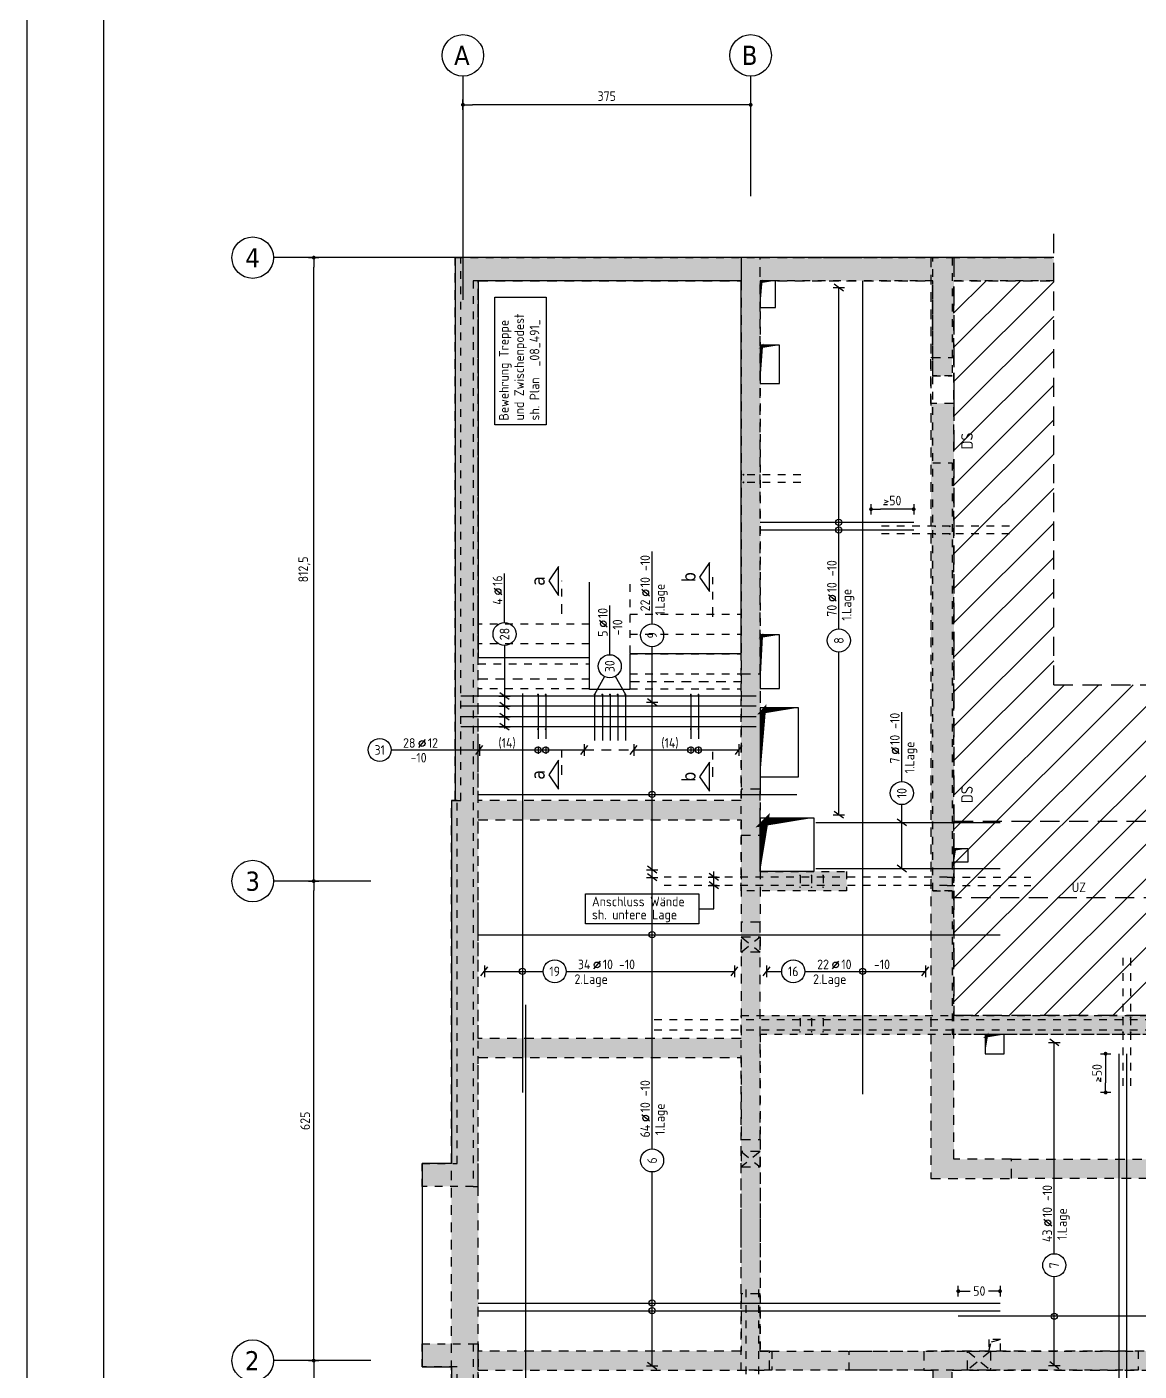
# Model space of a CAD drawing. Extents: x 6 to 95.2, y -7.1 to 49.1.
# Drawn here: x 16.02 to 30.52, y 15.62 to 33.14 of the extents above; entities that cross this region are included whole.
import ezdxf
from ezdxf.enums import TextEntityAlignment as Align

# ---------------------------------------------------------------- set-up
doc = ezdxf.new("R2010")
doc.units = 0
doc.header["$LTSCALE"] = 0.5
for name, pattern in [('AUSGEZOGEN', [1000.01, 1000, 0.01]), ('DASHDOTSMALL', [1.05, 0.5, -0.25, 0.05, -0.25]), ('DASHED', [0.75, 0.5, -0.25]), ('DOT', [0.175, 0.05, -0.125]), ('HIDDEN', [0.375, 0.25, -0.125]), ('HIDDEN2', [0.187, 0.125, -0.062]), ('HIDDEN4', [0.12, 0.02, -0.1]), ('PUNKT', [0.175, 0.05, -0.125]), ('STRICHPUNKT2', [0.55, 0.25, -0.125, 0.05, -0.125]), ('VERDECKT', [0.375, 0.25, -0.125])]:
    doc.linetypes.add(name, pattern=pattern)
for name, color, linetype in [('1.UG', 7, 'Continuous'), ('ACHSEN', 7, 'Continuous'), ('AFU', 7, 'Continuous'), ('BETON', 7, 'Continuous'), ('Brüstung 1.UG', 7, 'Continuous'), ('DD', 7, 'Continuous'), ('DRUEBER', 7, 'Continuous'), ('DS', 7, 'Continuous'), ('grau_dunkel', 7, 'Continuous'), ('grau_hell', 7, 'Continuous'), ('grau_mittel', 7, 'Continuous'), ('HILFE', 7, 'Continuous'), ('MASSE', 7, 'Continuous'), ('OBJEKT', 7, 'Continuous'), ('RAHMEN', 7, 'Continuous'), ('RND', 7, 'Continuous'), ('SCHATTEN', 7, 'Continuous'), ('SCHNITTE', 7, 'Continuous'), ('SFP_Achsen', 7, 'Continuous'), ('TEXT', 7, 'Continuous'), ('VERDECKT', 7, 'Continuous'), ('WD', 7, 'Continuous')]:
    doc.layers.add(name, color=color, linetype=linetype)
doc.layers.add('NOPLOT', color=7, linetype='Continuous', plot=False)
doc.styles.add('helv', font='tahoma.ttf')
doc.styles.add('txt', font='isocp.shx')
doc.linetypes.add('AFU_50K', pattern='A,0.15,["/",Standard,S=0.2,R=0,X=-0.01,Y=-0.1],0.07,["/",Standard,S=0.2,R=0,X=-0.01,Y=-0.1],0.15', length=0.37)
doc.dimstyles.new('DOT_I', dxfattribs={"dimscale": 0.5, "dimtxt": 0.25, "dimasz": 0.25, "dimexe": 0.1, "dimexo": 0.3, "dimgap": 0.1, "dimtad": 1, "dimdec": 3, "dimzin": 3, "dimtxsty": 'txt', "dimblk": 'DOT', "dimblk1": 'DOT', "dimblk2": 'DOT', "dimsah": 1, "dimcen": 0.1, "dimse1": 1, "dimse2": 1, "dimazin": 0, "dimtfac": 1, "dimtdec": 4, "dimtix": 1, "dimtmove": 2, "dimatfit": 3, "dimfxl": 0, "dimtvp": 1, "dimtolj": 1, "dimtzin": 0, "dimarcsym": 0})
pattern_1 = [(0, (7.57585, -45.04436), (0.0396875, 0.079375), [0, -0.079375])]

# ---------------------------------------------------------------- blocks, each defined once
blk = doc.blocks.new('lei_gre')
at = {"layer": 'RND', "color": 7, "linetype": 'Continuous'}
for p, q in [((-0.09, -0.12), (0.09, 0.12)), ((0, 0.15), (0, -0.15))]:
    blk.add_line(p, q, dxfattribs=at)
blk = doc.blocks.new('RND_LEI')
at = {"layer": 'RND', "color": 7, "linetype": 'Continuous'}
blk.add_line((1.022, 0.066), (1.19, 0.27), dxfattribs=at)
for centre, radius in [((0, 0), 0.3), ((1.106, 0.168), 0.075)]:
    blk.add_circle(centre, radius, dxfattribs=at)
at = {"layer": 'RND', "color": 7, "linetype": 'Continuous', "style": 'txt'}
blk.add_attdef('POSL', text='', height=0.25, dxfattribs=at).set_placement((0, 0), align=Align.MIDDLE)
blk.add_attdef('ANZ', text='', height=0.25, dxfattribs=at).set_placement((0.931, 0.057), align=Align.RIGHT)
for tag, p in [('DUM', (1.253, 0.057)), ('ABSTD', (1.674, 0.057)), ('POSTXT', (0.374, -0.327))]:
    blk.add_attdef(tag, p, '', height=0.25, dxfattribs=at)
blk = doc.blocks.new('DOT')
at = {"layer": 'MASSE', "color": 7, "linetype": 'Continuous'}
for p, q in [((0, 0), (-1, 0)), ((0, 0.54), (0, -0.54))]:
    blk.add_line(p, q, dxfattribs=at)
at = {"layer": 'MASSE', "color": 7, "linetype": 'Continuous', "const_width": 0.2}
blk.add_lwpolyline([(-0.1, 0, 1), (0.1, 0, 1)], format="xyb", close=True, dxfattribs=at)
blk = doc.blocks.new('*D20')
at = {"layer": 'Defpoints', "color": 0, "linetype": 'AUSGEZOGEN', "transparency": 16777216}
for p in [(30.079, 19.756), (30.079, 19.25), (30.079, 19.25)]:
    blk.add_point(p, dxfattribs=at)
at = {"layer": 'MASSE', "color": 0, "linetype": 'AUSGEZOGEN', "lineweight": -2, "transparency": 16777216}
blk.add_line((30.079, 19.631), (30.079, 19.375), dxfattribs=at)
at = {"layer": 'MASSE', "color": 0, "linetype": 'AUSGEZOGEN', "lineweight": -2, "transparency": 16777216, "xscale": 0.125, "yscale": 0.125, "zscale": 0.125}
for p, rotation in [((30.079, 19.756), 90), ((30.079, 19.25), 270)]:
    blk.add_blockref('DOT', p, dxfattribs=dict(at, rotation=rotation))
at = {"layer": 'MASSE', "color": 0, "linetype": 'AUSGEZOGEN', "transparency": 16777216, "insert": (29.967, 19.503), "char_height": 0.125, "attachment_point": 5, "rotation": 90, "style": 'txt'}
blk.add_mtext('\\A1;>50', dxfattribs=at)
blk = doc.blocks.new('*D21')
at = {"layer": 'Defpoints', "color": 0, "linetype": 'AUSGEZOGEN', "transparency": 16777216}
for p in [(28.159, 16.661), (28.159, 16.661), (28.703, 16.661)]:
    blk.add_point(p, dxfattribs=at)
at = {"layer": 'MASSE', "color": 0, "linetype": 'AUSGEZOGEN', "lineweight": -2, "transparency": 16777216}
for p, q in [((28.284, 16.661), (28.314, 16.661)), ((28.578, 16.661), (28.552, 16.661))]:
    blk.add_line(p, q, dxfattribs=at)
at = {"layer": 'MASSE', "color": 0, "linetype": 'AUSGEZOGEN', "lineweight": -2, "transparency": 16777216, "xscale": 0.125, "yscale": 0.125, "zscale": 0.125, "rotation": 180}
blk.add_blockref('DOT', (28.159, 16.661), dxfattribs=at)
at = {"layer": 'MASSE', "color": 0, "linetype": 'AUSGEZOGEN', "lineweight": -2, "transparency": 16777216, "xscale": 0.125, "yscale": 0.125, "zscale": 0.125}
blk.add_blockref('DOT', (28.703, 16.661), dxfattribs=at)
at = {"layer": 'MASSE', "color": 0, "linetype": 'AUSGEZOGEN', "transparency": 16777216, "insert": (28.433, 16.663), "char_height": 0.125, "attachment_point": 5, "style": 'txt'}
blk.add_mtext('\\A1;50', dxfattribs=at)
blk = doc.blocks.new('*D22')
at = {"layer": 'Defpoints', "color": 0, "linetype": 'AUSGEZOGEN', "transparency": 16777216}
for p in [(27.022, 26.852), (27.022, 26.852), (27.578, 26.852)]:
    blk.add_point(p, dxfattribs=at)
at = {"layer": 'MASSE', "color": 0, "linetype": 'AUSGEZOGEN', "lineweight": -2, "transparency": 16777216}
blk.add_line((27.453, 26.852), (27.147, 26.852), dxfattribs=at)
at = {"layer": 'MASSE', "color": 0, "linetype": 'AUSGEZOGEN', "lineweight": -2, "transparency": 16777216, "xscale": 0.125, "yscale": 0.125, "zscale": 0.125, "rotation": 180}
blk.add_blockref('DOT', (27.022, 26.852), dxfattribs=at)
at = {"layer": 'MASSE', "color": 0, "linetype": 'AUSGEZOGEN', "lineweight": -2, "transparency": 16777216, "xscale": 0.125, "yscale": 0.125, "zscale": 0.125}
blk.add_blockref('DOT', (27.578, 26.852), dxfattribs=at)
at = {"layer": 'MASSE', "color": 0, "linetype": 'AUSGEZOGEN', "transparency": 16777216, "insert": (27.3, 26.965), "char_height": 0.125, "attachment_point": 5, "style": 'txt'}
blk.add_mtext('\\A1;>50', dxfattribs=at)
blk = doc.blocks.new('*D23')
at = {"layer": 'Defpoints', "color": 0, "linetype": 'AUSGEZOGEN', "transparency": 16777216}
for p in [(21.703, 32.123), (21.703, 32.123), (25.453, 32.123)]:
    blk.add_point(p, dxfattribs=at)
at = {"layer": 'MASSE', "color": 0, "linetype": 'AUSGEZOGEN', "lineweight": -2, "transparency": 16777216}
blk.add_line((25.328, 32.123), (21.828, 32.123), dxfattribs=at)
at = {"layer": 'MASSE', "color": 0, "linetype": 'AUSGEZOGEN', "lineweight": -2, "transparency": 16777216, "xscale": 0.125, "yscale": 0.125, "zscale": 0.125, "rotation": 180}
blk.add_blockref('DOT', (21.703, 32.123), dxfattribs=at)
at = {"layer": 'MASSE', "color": 0, "linetype": 'AUSGEZOGEN', "lineweight": -2, "transparency": 16777216, "xscale": 0.125, "yscale": 0.125, "zscale": 0.125}
blk.add_blockref('DOT', (25.453, 32.123), dxfattribs=at)
at = {"layer": 'MASSE', "color": 0, "linetype": 'AUSGEZOGEN', "transparency": 16777216, "insert": (23.578, 32.236), "char_height": 0.125, "attachment_point": 5, "style": 'txt'}
blk.add_mtext('\\A1;375', dxfattribs=at)
blk = doc.blocks.new('*D25')
at = {"layer": 'Defpoints', "color": 0, "linetype": 'AUSGEZOGEN', "transparency": 16777216}
for p in [(19.759, 15.756), (19.759, 8.881), (19.759, 8.881)]:
    blk.add_point(p, dxfattribs=at)
at = {"layer": 'MASSE', "color": 0, "linetype": 'AUSGEZOGEN', "lineweight": -2, "transparency": 16777216}
blk.add_line((19.759, 15.631), (19.759, 9.006), dxfattribs=at)
at = {"layer": 'MASSE', "color": 0, "linetype": 'AUSGEZOGEN', "lineweight": -2, "transparency": 16777216, "xscale": 0.125, "yscale": 0.125, "zscale": 0.125}
for p, rotation in [((19.759, 15.756), 90), ((19.759, 8.881), 270)]:
    blk.add_blockref('DOT', p, dxfattribs=dict(at, rotation=rotation))
at = {"layer": 'MASSE', "color": 0, "linetype": 'AUSGEZOGEN', "transparency": 16777216, "insert": (19.637, 12.318), "char_height": 0.125, "attachment_point": 5, "rotation": 90, "style": 'txt'}
blk.add_mtext('\\A1;687,5', dxfattribs=at)
blk = doc.blocks.new('*D26')
at = {"layer": 'Defpoints', "color": 0, "linetype": 'AUSGEZOGEN', "transparency": 16777216}
for p in [(19.759, 22.006), (19.759, 22.006), (19.759, 15.756)]:
    blk.add_point(p, dxfattribs=at)
at = {"layer": 'MASSE', "color": 0, "linetype": 'AUSGEZOGEN', "lineweight": -2, "transparency": 16777216}
blk.add_line((19.759, 15.881), (19.759, 21.881), dxfattribs=at)
at = {"layer": 'MASSE', "color": 0, "linetype": 'AUSGEZOGEN', "lineweight": -2, "transparency": 16777216, "xscale": 0.125, "yscale": 0.125, "zscale": 0.125}
for p, rotation in [((19.759, 22.006), 90), ((19.759, 15.756), 270)]:
    blk.add_blockref('DOT', p, dxfattribs=dict(at, rotation=rotation))
at = {"layer": 'MASSE', "color": 0, "linetype": 'AUSGEZOGEN', "transparency": 16777216, "insert": (19.647, 18.881), "char_height": 0.125, "attachment_point": 5, "rotation": 90, "style": 'txt'}
blk.add_mtext('\\A1;625', dxfattribs=at)
blk = doc.blocks.new('*D27')
at = {"layer": 'Defpoints', "color": 0, "linetype": 'AUSGEZOGEN', "transparency": 16777216}
for p in [(19.759, 30.131), (19.759, 30.131), (19.759, 22.006)]:
    blk.add_point(p, dxfattribs=at)
at = {"layer": 'MASSE', "color": 0, "linetype": 'AUSGEZOGEN', "lineweight": -2, "transparency": 16777216}
blk.add_line((19.759, 22.131), (19.759, 30.006), dxfattribs=at)
at = {"layer": 'MASSE', "color": 0, "linetype": 'AUSGEZOGEN', "lineweight": -2, "transparency": 16777216, "xscale": 0.125, "yscale": 0.125, "zscale": 0.125}
for p, rotation in [((19.759, 30.131), 90), ((19.759, 22.006), 270)]:
    blk.add_blockref('DOT', p, dxfattribs=dict(at, rotation=rotation))
at = {"layer": 'MASSE', "color": 0, "linetype": 'AUSGEZOGEN', "transparency": 16777216, "insert": (19.637, 26.068), "char_height": 0.125, "attachment_point": 5, "rotation": 90, "style": 'txt'}
blk.add_mtext('\\A1;812,5', dxfattribs=at)
blk = doc.blocks.new('SCHN-2')
at = {"layer": 'SCHNITTE', "color": 6, "linetype": 'Continuous'}
blk.add_lwpolyline([(0.378, 0.088), (0, 0.34), (-0.378, 0.088)], close=True, dxfattribs=at)
at = {"layer": 'SCHNITTE', "color": 1, "linetype": 'DASHDOTSMALL', "style": 'helv'}
blk.add_attdef('SCHN-2', text='', height=0.35, dxfattribs=at).set_placement((0, 0.45), align=Align.CENTER)
blk = doc.blocks.new('DINA0')
at = {"layer": 'RAHMEN'}
blk.add_line((0, 84.1), (0, 0), dxfattribs=at)
at = {"layer": 'RAHMEN', "color": 5}
blk.add_line((2, 83.6), (2, 0.5), dxfattribs=at)

msp = doc.modelspace()

# ---------------------------------------------------------------- hatches: boundary and pattern name
at = {"layer": '1.UG', "linetype": 'DOT'}
h = msp.add_hatch(dxfattribs=at)
h.set_pattern_fill('DOTS', scale=0.05, double=1)
h.set_pattern_definition(pattern_1)
h.paths.add_polyline_path([(49.538, 18.10576), (49.538, 17.85576), (51.128, 17.85576), (51.128, 15.88076), (49.538, 15.88076), (49.538, 15.63076), (54.328, 15.63076), (54.328, 16.34076), (54.078, 16.34076), (54.078, 15.88076), (51.378, 15.88076), (51.378, 17.85576), (54.078, 17.85576), (54.078, 17.39076), (54.328, 17.39076), (54.328, 18.2555), (54.078, 18.2555), (54.078, 18.10576)], flags=17)
h.paths.add_polyline_path([(30.503, 15.63076), (30.503, 15.88076), (26.738, 15.88076), (26.738, 15.63076)], flags=17)
h.paths.add_polyline_path([(25.628, 14.00776), (25.328, 14.00776), (25.328, 10.28076), (24.853, 10.28076), (24.853, 9.98076), (25.328, 9.98076), (25.328, 8.88076), (25.628, 8.88076)])
h.paths.add_polyline_path([(21.173, 15.97576), (21.173, 15.67576), (21.628, 15.67576), (21.628, 8.88076), (21.838, 8.88076), (21.838, 9.98076), (22.378, 9.98076), (22.378, 10.28076), (21.838, 10.28076), (21.838, 15.97576)])
h.paths.add_polyline_path([(21.838, 18.02576), (21.838, 29.83076), (25.328, 29.83076), (25.328, 21.88076), (26.703, 21.88076), (26.703, 22.13076), (25.578, 22.13076), (25.578, 29.83076), (27.828, 29.83076), (27.828, 28.59076), (28.078, 28.59076), (28.078, 30.13076), (21.678, 30.13076), (21.678, 23.05576), (21.628, 23.05576), (21.628, 18.32576), (21.173, 18.32576), (21.173, 18.02576)])
h.paths.add_polyline_path([(28.078, 27.45576), (27.828, 27.45576), (27.828, 21.88076), (28.078, 21.88076)])
h.paths.add_polyline_path([(31.853, 9.18076), (31.553, 9.18076), (31.553, 8.88076), (31.853, 8.88076)])
h.paths.add_polyline_path([(39.053, 9.18076), (39.053, 8.88076), (39.353, 8.88076), (39.353, 9.18076)])
h.paths.add_polyline_path([(46.553, 9.18076), (46.553, 8.88076), (46.853, 8.88076), (46.853, 9.18076)])
h.paths.add_polyline_path([(54.353, 8.88076), (54.353, 9.18076), (54.053, 9.18076), (54.053, 8.88076)])
h.paths.add_polyline_path([(60.053, 9.18076), (60.053, 8.88076), (60.603, 8.88076), (60.603, 11.38076), (60.303, 11.38076), (60.303, 9.18076)])
h.paths.add_polyline_path([(60.303, 15.90576), (60.303, 15.60576), (60.603, 15.60576), (60.603, 15.90576)])
h.paths.add_polyline_path([(60.603, 22.63076), (60.303, 22.63076), (60.303, 21.88076), (60.603, 21.88076)])
h.paths.add_polyline_path([(60.603, 30.13076), (54.078, 30.13076), (54.078, 28.59076), (54.328, 28.59076), (54.328, 29.83076), (56.578, 29.83076), (56.578, 22.13076), (55.453, 22.13076), (55.453, 21.88076), (56.828, 21.88076), (56.828, 29.83076), (60.303, 29.83076), (60.303, 25.13076), (60.603, 25.13076)])
h.paths.add_polyline_path([(54.078, 22.13076), (53.028, 22.13076), (53.028, 21.88076), (54.328, 21.88076), (54.328, 27.45576), (54.078, 27.45576)])
h.paths.add_polyline_path([(51.378, 21.93576), (51.628, 21.93576), (51.628, 22.63076), (51.378, 22.63076)])
h.paths.add_polyline_path([(49.528, 22.63076), (49.278, 22.63076), (49.278, 21.93576), (49.528, 21.93576)])
h.paths.add_polyline_path([(47.878, 22.63076), (47.628, 22.63076), (47.628, 21.93576), (47.878, 21.93576)])
h.paths.add_polyline_path([(45.778, 22.63076), (45.528, 22.63076), (45.528, 21.93576), (45.778, 21.93576)])
h.paths.add_polyline_path([(43.878, 21.93576), (44.128, 21.93576), (44.128, 22.63076), (43.878, 22.63076)])
h.paths.add_polyline_path([(41.778, 21.93576), (42.028, 21.93576), (42.028, 22.63076), (41.778, 22.63076)])
h.paths.add_polyline_path([(40.128, 21.93576), (40.378, 21.93576), (40.378, 22.63076), (40.128, 22.63076)])
h.paths.add_polyline_path([(38.278, 22.63076), (38.028, 22.63076), (38.028, 21.93576), (38.278, 21.93576)])
h.paths.add_polyline_path([(48.253, 15.88076), (36.178, 15.88076), (36.178, 20.00576), (37.378, 20.00576), (37.378, 20.25576), (34.613, 20.25576), (34.613, 20.00576), (34.763, 20.00576), (34.763, 18.81576), (31.913, 18.81576), (31.913, 20.00576), (33.728, 20.00576), (33.728, 20.25576), (25.328, 20.25576), (25.328, 15.63076), (25.728, 15.63076), (25.728, 15.88076), (25.578, 15.88076), (25.578, 20.00576), (31.663, 20.00576), (31.663, 15.88076), (31.513, 15.88076), (31.513, 15.63076), (32.063, 15.63076), (32.063, 15.88076), (31.913, 15.88076), (31.913, 18.56576), (35.013, 18.56576), (35.013, 20.00576), (35.928, 20.00576), (35.928, 15.88076), (33.073, 15.88076), (33.073, 15.63076), (48.653, 15.63076), (48.653, 15.88076), (48.503, 15.88076), (48.503, 17.85576), (48.653, 17.85576), (48.653, 18.10576), (48.503, 18.10576), (48.503, 20.00576), (54.078, 20.00576), (54.078, 19.1405), (54.328, 19.1405), (54.328, 20.25576), (48.253, 20.25576)])
at = {"layer": 'Brüstung 1.UG', "linetype": 'DOT'}
h = msp.add_hatch(dxfattribs=at)
h.set_pattern_fill('DOTS', color=102, scale=0.05, double=1)
h.set_pattern_definition(pattern_1)
h.paths.add_polyline_path([(60.603, 21.88076), (60.303, 21.88076), (60.303, 15.90576), (60.603, 15.90576)])
h.paths.add_polyline_path([(60.603, 15.60576), (60.303, 15.60576), (60.303, 11.38076), (60.603, 11.38076)])
h.paths.add_polyline_path([(60.053, 8.88076), (60.053, 9.18076), (54.353, 9.18076), (54.353, 8.88076)])
h.paths.add_polyline_path([(54.053, 8.88076), (54.053, 9.18076), (46.853, 9.18076), (46.853, 8.88076)])
h.paths.add_polyline_path([(39.353, 9.18076), (39.353, 8.88076), (46.553, 8.88076), (46.553, 9.18076)])
h.paths.add_polyline_path([(39.053, 8.88076), (39.053, 9.18076), (31.853, 9.18076), (31.853, 8.88076)])
h.paths.add_polyline_path([(25.628, 9.18076), (25.628, 8.88076), (31.553, 8.88076), (31.553, 9.18076)])
h.paths.add_polyline_path([(29.403, 29.83076), (29.403, 30.13076), (28.078, 30.13076), (28.078, 29.83076)])
h.paths.add_polyline_path([(52.778, 30.13076), (52.778, 29.83076), (54.078, 29.83076), (54.078, 30.13076)])
at = {"layer": 'grau_hell', "linetype": 'AUSGEZOGEN'}
h = msp.add_hatch(dxfattribs=at)
h.set_pattern_fill('ANSI31', color=9, scale=0.1, style=0, double=1)
h.set_pattern_definition([(45, (7.57585, -0.5435), (-0.2245064, 0.2245064), [])])
h.paths.add_polyline_path([(52.778, 29.83076), (52.778, 24.56509), (29.403, 24.56509), (29.403, 29.83076), (28.103, 29.83076), (28.103, 20.25576), (37.72785, 20.25576), (37.72785, 15.88076), (47.90285, 15.88076), (47.90285, 20.25576), (52.678, 20.25576), (52.678, 22.75576), (54.078, 22.75576), (54.078, 29.83076)])
at = {"layer": 'grau_mittel', "extrusion": (0, 0, -1)}
for points in [[(-21.553, 23.05576), (-21.603, 23.05576), (-21.603, 30.13076), (-21.903, 30.13076), (-25.578, 30.13076), (-25.578, 24.70576), (-25.328, 24.70576), (-25.328, 29.83076), (-21.903, 29.83076), (-21.903, 24.91799), (-21.903, 23.05576), (-25.328, 23.05576), (-25.328, 23.20576), (-25.578, 23.20576), (-25.578, 22.60576), (-25.328, 22.60576), (-25.328, 22.80576), (-21.903, 22.80576), (-21.903, 19.95576), (-25.328, 19.95576), (-25.328, 21.47076), (-25.578, 21.47076), (-25.578, 18.63576), (-25.328, 18.63576), (-25.328, 19.70576), (-21.903, 19.70576), (-21.903, 15.88076), (-21.903, 15.63076), (-21.903, 9.18076), (-21.903, 8.88076), (-21.553, 8.88076), (-21.553, 15.67576)], [(-21.903, 8.88076), (-21.903, 9.18076), (-27.828, 9.18076), (-27.828, 15.63076), (-27.708, 15.63076), (-27.708, 15.88076), (-31.933, 15.88076), (-31.933, 15.63076), (-28.078, 15.63076), (-28.078, 9.18076), (-34.078, 9.18076), (-34.078, 15.63076), (-33.943, 15.63076), (-33.943, 15.88076), (-34.563, 15.88076), (-34.563, 15.63076), (-34.328, 15.63076), (-34.328, 9.18076), (-47.203, 9.18076), (-47.203, 15.63076), (-36.573, 15.63076), (-36.573, 15.88076), (-46.578, 15.88076), (-47.90285, 15.88076), (-48.903, 15.88076), (-48.903, 20.00576), (-46.828, 20.00576), (-46.828, 17.51076), (-46.578, 17.51076), (-46.578, 20.41076), (-46.828, 20.41076), (-46.828, 20.25576), (-49.303, 20.25576), (-49.303, 20.00576), (-49.153, 20.00576), (-49.153, 18.10576), (-49.303, 18.10576), (-49.303, 17.85576), (-49.153, 17.85576), (-49.153, 15.88076), (-51.128, 15.88076), (-51.128, 17.85576), (-50.188, 17.85576), (-50.188, 18.10576), (-51.128, 18.10576), (-51.128, 20.00568), (-50.188, 20.00576), (-50.188, 20.25576), (-54.328, 20.25576), (-54.328, 19.14076), (-54.078, 19.14076), (-54.078, 20.00576), (-51.378, 20.00576), (-51.378, 18.10575), (-54.078, 18.10576), (-54.078, 18.25576), (-54.328, 18.25576), (-54.328, 17.39076), (-54.078, 17.39076), (-54.078, 17.85576), (-51.378, 17.85576), (-51.378, 15.88076), (-54.078, 15.88076), (-54.078, 16.34076), (-54.328, 16.34076), (-54.328, 13.98076), (-54.078, 13.98076), (-54.078, 15.63076), (-47.453, 15.63076), (-47.453, 9.18076), (-54.078, 9.18076), (-54.078, 10.83576), (-54.328, 10.83576), (-54.328, 9.18076), (-55.003, 9.18076), (-55.003, 8.88076), (-54.803, 8.88076), (-54.803, 8.38044), (-54.503, 8.38044), (-54.503, 8.88076)], [(-21.903, 15.63076), (-21.903, 15.88076), (-25.328, 15.88076), (-25.328, 16.62576), (-25.578, 16.62576), (-25.578, 15.88076), (-25.698, 15.88076), (-25.698, 15.63076)]]:
    msp.add_hatch(color=61, dxfattribs=at).paths.add_polyline_path(points)
at = {"layer": 'grau_mittel'}
for points in [[(25.578, 30.13076), (25.578, 29.83076), (27.803, 29.83076), (27.803, 30.13076)], [(25.328, 23.20576), (25.578, 23.20576), (25.578, 24.70576), (25.328, 24.70576)], [(25.578, 22.60576), (25.328, 22.60576), (25.328, 21.47076), (25.578, 21.47076)], [(25.328, 16.62576), (25.578, 16.62576), (25.578, 18.63576), (25.328, 18.63576)], [(27.708, 15.63076), (27.708, 15.88076), (25.698, 15.88076), (25.698, 15.63076)]]:
    msp.add_hatch(color=61, dxfattribs=at).paths.add_polyline_path(points)
h = msp.add_hatch(color=61, dxfattribs=at)
h.paths.add_polyline_path([(28.103, 28.23075), (27.803, 28.23075), (27.803, 18.13076), (28.853, 18.13076), (28.853, 18.38076), (28.103, 18.38076)])
h.paths.add_polyline_path([(27.803, 28.83076), (28.103, 28.83076), (28.103, 29.83076), (29.403, 29.83076), (29.403, 30.13076), (27.803, 30.13076)])
h = msp.add_hatch(color=61, dxfattribs=at)
h.paths.add_polyline_path([(28.853, 18.38076), (28.853, 18.13076), (30.863, 18.13076), (30.863, 18.38076)])
h.paths.add_polyline_path([(37.878, 18.38076), (37.878, 18.13076), (39.828, 18.13076), (39.828, 18.38076), (39.328, 18.38076), (39.328, 22.58576), (39.078, 22.58576), (39.078, 18.38076)])
h.paths.add_polyline_path([(34.763, 18.38076), (34.763, 18.31576), (34.513, 18.31576), (34.513, 18.38076), (32.163, 18.38076), (32.163, 18.31576), (31.913, 18.31576), (31.913, 18.38076), (30.863, 18.38076), (30.863, 18.13076), (37.278, 18.13076), (37.278, 18.38076)])
h.paths.add_polyline_path([(44.353, 24.56509), (44.053, 24.56509), (44.053, 18.38076), (40.428, 18.38076), (40.428, 18.13076), (44.353, 18.13076)])

# ---------------------------------------------------------------- linework, layer by layer
at = {"layer": 'ACHSEN', "color": 140, "linetype": 'AUSGEZOGEN'}
for p, q in [((21.703, 32.49641), (21.703, 29.58181)), ((25.453, 32.49641), (25.453, 30.93132)), ((22.34153, 30.13076), (19.23425, 30.13076)), ((20.50445, 22.00576), (19.23425, 22.00576)), ((20.50445, 15.75576), (19.23425, 15.75576))]:
    msp.add_line(p, q, dxfattribs=at)
at = {"layer": 'AFU', "color": 8, "linetype": 'AFU_50K'}
msp.add_line((25.328, 30.13076), (25.328, 29.83076), dxfattribs=at)
at = {"layer": 'BETON', "color": 6, "linetype": 'AUSGEZOGEN'}
for p, q in [((29.403, 30.13076), (21.603, 30.13076)), ((21.603, 30.13076), (21.603, 23.05576)), ((25.328, 29.83076), (21.903, 29.83076)), ((21.903, 29.83076), (21.903, 24.91799)), ((25.328, 24.96576), (25.328, 29.83076)), ((21.903, 24.91799), (23.353, 24.91799)), ((23.353, 24.50076), (23.353, 24.91799)), ((25.328, 24.96576), (23.878, 24.96576)), ((23.878, 24.96576), (23.878, 24.50076)), ((23.878, 24.50076), (23.353, 24.50076)), ((21.603, 23.05576), (21.553, 23.05576)), ((21.553, 23.05576), (21.553, 18.32576)), ((21.553, 18.32576), (21.173, 18.32576)), ((21.173, 18.32576), (21.173, 15.67576)), ((21.173, 15.67576), (21.553, 15.67576)), ((21.553, 15.67576), (21.553, 9.98076))]:
    msp.add_line(p, q, dxfattribs=at)
at = {"layer": 'Brüstung 1.UG', "color": 102, "linetype": 'DOT'}
for p, q in [((28.078, 30.13076), (29.403, 30.13076)), ((29.403, 29.83076), (28.078, 29.83076))]:
    msp.add_line(p, q, dxfattribs=at)
at = {"layer": 'DD', "color": 7, "linetype": 'HIDDEN2'}
for p, q in [((28.558, 15.88076), (28.59244, 16.00246)), ((28.59244, 16.00246), (28.708, 16.03076))]:
    msp.add_line(p, q, dxfattribs=at)
at = {"layer": 'DD', "color": 1, "linetype": 'AUSGEZOGEN'}
for points in [[(25.578, 29.48076), (25.778, 29.48076), (25.778, 29.83076), (25.578, 29.83076)], [(25.578, 28.49076), (25.828, 28.49076), (25.828, 28.99076), (25.578, 28.99076)], [(25.578, 24.51576), (25.828, 24.51576), (25.828, 25.21576), (25.578, 25.21576)], [(25.578, 23.36576), (26.078, 23.36576), (26.078, 24.26576), (25.578, 24.26576)], [(25.578, 22.83076), (26.278, 22.83076), (26.278, 22.13076), (25.578, 22.13076)], [(28.508, 19.75576), (28.758, 19.75576), (28.758, 20.00576), (28.508, 20.00576)]]:
    msp.add_lwpolyline(points, close=True, dxfattribs=at)
at = {"layer": 'DD', "color": 7, "linetype": 'AUSGEZOGEN'}
msp.add_lwpolyline([(28.103, 22.43076), (28.283, 22.43076), (28.283, 22.25076), (28.103, 22.25076)], close=True, dxfattribs=at)
at = {"layer": 'DD', "color": 7, "linetype": 'HIDDEN2'}
msp.add_lwpolyline([(28.708, 16.03076), (28.558, 16.03076), (28.558, 15.88076), (28.708, 15.88076)], close=True, dxfattribs=at)
at = {"layer": 'DRUEBER', "color": 171, "linetype": 'HIDDEN4'}
for p, q in [((23.878, 25.87411), (23.878, 24.50076)), ((23.878, 25.48576), (25.328, 25.48576)), ((23.878, 25.22576), (25.328, 25.22576))]:
    msp.add_line(p, q, dxfattribs=at)
at = {"layer": 'DRUEBER', "color": 7, "linetype": 'PUNKT'}
for p, q in [((23.353, 25.35576), (21.903, 25.35576)), ((23.353, 25.09576), (21.903, 25.09576)), ((23.878, 24.51076), (25.328, 24.51076))]:
    msp.add_line(p, q, dxfattribs=at)
at = {"layer": 'DRUEBER', "color": 7, "linetype": 'DOT'}
for p, q in [((23.878, 24.96576), (25.328, 24.96576)), ((21.903, 24.83576), (23.353, 24.83576)), ((23.878, 24.70576), (25.328, 24.70576)), ((23.353, 24.51076), (21.903, 24.51076))]:
    msp.add_line(p, q, dxfattribs=at)
at = {"layer": 'DRUEBER', "color": 7, "linetype": 'PUNKT', "lineweight": -2}
for p, q in [((21.173, 18.02576), (21.173, 18.32576)), ((21.173, 15.67576), (21.173, 15.97576)), ((21.173, 15.97576), (21.838, 15.97576)), ((21.838, 15.97576), (21.838, 10.28076)), ((21.628, 15.67576), (21.173, 15.67576)), ((21.628, 8.88076), (21.628, 15.67576))]:
    msp.add_line(p, q, dxfattribs=at)
for points in [[(21.603, 30.13076), (28.078, 30.13076), (28.078, 28.59076), (27.828, 28.59076), (27.828, 29.83076), (25.578, 29.83076), (25.578, 22.13076), (26.703, 22.13076), (26.703, 21.88076), (25.328, 21.88076), (25.328, 29.83076), (21.838, 29.83076), (21.838, 18.02576), (21.173, 18.02576), (21.173, 18.32576), (21.628, 18.32576), (21.628, 23.05576), (21.678, 23.05576), (21.678, 30.13076)], [(21.678, 30.13076), (21.603, 30.13076), (21.603, 23.05576), (21.628, 23.05576)], [(21.838, 18.02576), (21.903, 18.02576), (21.903, 29.83076)], [(21.628, 23.05576), (21.553, 23.05576), (21.553, 18.32576)], [(25.328, 20.25576), (33.728, 20.25576), (33.728, 20.00576), (31.913, 20.00576), (31.913, 18.81576), (34.763, 18.81576), (34.763, 20.00576), (34.613, 20.00576), (34.613, 20.25576), (37.378, 20.25576), (37.378, 20.00576), (36.178, 20.00576), (36.178, 15.88076), (48.253, 15.88076)], [(48.653, 15.63076), (33.073, 15.63076), (33.073, 15.88076), (35.928, 15.88076), (35.928, 20.00576), (35.013, 20.00576), (35.013, 18.56576), (31.913, 18.56576), (31.913, 15.88076), (32.063, 15.88076), (32.063, 15.63076), (31.513, 15.63076), (31.513, 15.88076), (31.663, 15.88076), (31.663, 20.00576), (25.578, 20.00576), (25.578, 15.88076), (25.728, 15.88076), (25.728, 15.63076), (25.328, 15.63076), (25.328, 20.25576)], [(21.838, 15.97576), (21.903, 15.97576), (21.903, 10.28076)], [(21.628, 8.88076), (21.553, 8.88076), (21.553, 15.67576)]]:
    msp.add_lwpolyline(points, dxfattribs=at)
for points in [[(27.828, 27.45576), (28.078, 27.45576), (28.078, 21.88076), (27.828, 21.88076)], [(26.738, 15.88076), (30.503, 15.88076), (30.503, 15.63076), (26.738, 15.63076)]]:
    msp.add_lwpolyline(points, close=True, dxfattribs=at)
at = {"layer": 'DS', "color": 1, "linetype": 'DOT'}
for p, q in [((27.828, 21.88076), (27.828, 30.13076)), ((27.828, 21.88076), (28.078, 21.88076)), ((28.078, 21.88076), (28.078, 20.00576)), ((33.728, 20.00576), (28.078, 20.00576))]:
    msp.add_line(p, q, dxfattribs=at)
at = {"layer": 'DS', "color": 1, "linetype": 'DASHED'}
for p in [(28.103, 30.13076), (37.72785, 20.25576)]:
    msp.add_line(p, (28.103, 20.25576), dxfattribs=at)
at = {"layer": 'grau_dunkel', "color": 21}
for points in [[(25.578, 29.48076, 0, 0.03068, 0), (25.59332, 29.83009, 0, 0, 0), (25.57933, 29.81451, 0.03261, 0, 0), (25.778, 29.83076, 0, 0, 0)], [(25.578, 28.49076, 0, 0.03796, 0), (25.59697, 28.99004, 0, 0, 0), (25.57966, 28.97045, 0.04077, 0, 0), (25.828, 28.99076, 0, 0, 0)], [(25.578, 24.51576, 0, 0.0372, 0), (25.59659, 25.21527, 0, 0, 0), (25.57966, 25.19545, 0.04077, 0, 0), (25.828, 25.21576, 0, 0, 0)], [(25.578, 23.36576, 0, 0.07653, 0), (25.61623, 24.26413, 0, 0, 0), (25.58132, 24.22513, 0.08153, 0, 0), (26.078, 24.26576, 0, 0, 0)], [(25.578, 22.13076, 0, 0.11415, 0), (25.63488, 22.82611, 0, 0, 0), (25.58265, 22.77388, 0.11415, 0, 0), (26.278, 22.83076, 0, 0, 0)], [(28.508, 19.75576, 0, 0.04077, 0), (28.52831, 20.0041, 0, 0, 0), (28.50966, 19.98545, 0.04077, 0, 0), (28.758, 20.00576, 0, 0, 0)]]:
    msp.add_lwpolyline(points, format="xyseb", dxfattribs=at)
at = {"layer": 'grau_hell', "color": 9}
msp.add_solid([(28.103, 20.00576), (28.103, 20.25576), (33.728, 20.00576), (33.728, 20.25576)], dxfattribs=at)
at = {"layer": 'grau_mittel', "color": 61, "extrusion": (0, 0, -1)}
msp.add_line((21.903, 30.13076), (21.603, 30.13076), dxfattribs=at)
at = {"layer": 'grau_mittel', "color": 61}
msp.add_line((21.903, 15.63076), (21.903, 15.88076), dxfattribs=at)
at = {"layer": 'HILFE', "color": 102, "linetype": 'DASHED'}
for q in [(29.403, 30.52723), (52.778, 24.56509)]:
    msp.add_line((29.403, 24.56509), q, dxfattribs=at)
at = {"layer": 'HILFE', "color": 102, "linetype": 'AUSGEZOGEN'}
for p, q in [((23.353, 24.91799), (23.353, 25.90093)), ((24.97308, 21.64385), (24.97308, 22.12987)), ((24.7767, 21.64385), (24.97308, 21.64385))]:
    msp.add_line(p, q, dxfattribs=at)
msp.add_lwpolyline([(23.30214, 21.84016), (24.7767, 21.84016), (24.7767, 21.44754), (23.30214, 21.44754)], close=True, dxfattribs=at)
at = {"layer": 'MASSE', "color": 7, "linetype": 'AUSGEZOGEN'}
for p, q in [((27.18486, 26.91304), (27.23775, 26.91304)), ((30.01847, 19.3899), (30.01847, 19.44279))]:
    msp.add_line(p, q, dxfattribs=at)
at = {"layer": 'NOPLOT', "color": 191, "linetype": 'AUSGEZOGEN'}
msp.add_line((24.16938, 22.05338), (24.16938, 22.15338), dxfattribs=at)
at = {"layer": 'OBJEKT', "color": 7, "linetype": 'HIDDEN2'}
msp.add_line((27.828, 28.59076), (28.078, 28.59076), dxfattribs=at)
at = {"layer": 'OBJEKT', "color": 7, "linetype": 'AUSGEZOGEN'}
for p, q in [((23.878, 24.50076), (23.353, 24.50076)), ((21.553, 18.32576), (21.173, 18.32576)), ((21.173, 18.32576), (21.173, 15.67576)), ((21.173, 15.67576), (21.553, 15.67576))]:
    msp.add_line(p, q, dxfattribs=at)
at = {"layer": 'OBJEKT', "color": 7, "linetype": 'DASHED'}
for p, q in [((28.103, 22.78576), (39.078, 22.78576)), ((39.078, 21.78576), (28.103, 21.78576))]:
    msp.add_line(p, q, dxfattribs=at)
at = {"layer": 'RND', "color": 7, "linetype": 'AUSGEZOGEN'}
for p, q in [((26.60213, 25.29119), (26.60213, 29.73999)), ((24.16938, 25.35913), (24.16938, 26.30337)), ((22.24538, 25.37576), (22.24538, 26.01576)), ((23.61706, 24.95611), (23.61706, 25.59611)), ((24.16938, 22.15338), (24.16938, 25.05913)), ((26.60213, 22.86887), (26.60213, 24.99119)), ((27.42319, 23.3022), (27.42319, 24.20845)), ((20.76905, 23.7148), (21.91782, 23.7148)), ((21.91782, 23.7148), (23.28425, 23.7148)), ((23.92959, 23.7148), (25.29875, 23.7148)), ((27.42319, 22.76887), (27.42319, 23.0022)), ((27.42319, 22.16887), (27.42319, 22.76887)), ((24.16938, 18.51446), (24.16938, 22.05338)), ((21.98284, 20.82876), (22.74921, 20.82876)), ((23.04921, 20.82876), (25.24301, 20.82876)), ((25.66093, 20.82876), (25.85814, 20.82876)), ((26.15814, 20.82876), (27.72998, 20.82876)), ((29.40987, 17.14863), (29.40987, 19.90256)), ((24.16938, 15.68668), (24.16938, 18.21446)), ((29.40987, 15.69321), (29.40987, 16.84863))]:
    msp.add_line(p, q, dxfattribs=at)
at = {"layer": 'RND', "color": 102, "linetype": 'AUSGEZOGEN'}
for p, q in [((22.24538, 25.07576), (22.24538, 23.99366)), ((23.54655, 24.67371), (23.42021, 24.43648)), ((23.68931, 24.67465), (23.82021, 24.43648))]:
    msp.add_line(p, q, dxfattribs=at)
at = {"layer": 'RND', "color": 102, "linetype": 'VERDECKT'}
for p, q in [((22.68253, 23.98613), (22.68253, 23.6648)), ((22.78253, 23.98613), (22.78253, 23.6648)), ((24.67325, 23.98613), (24.67325, 23.6648)), ((24.77325, 23.98613), (24.77325, 23.6648))]:
    msp.add_line(p, q, dxfattribs=at)
at = {"layer": 'RND', "color": 7, "linetype": 'VERDECKT'}
msp.add_line((23.28425, 23.7148), (23.92959, 23.7148), dxfattribs=at)
at = {"layer": 'RND', "color": 1, "linetype": 'HIDDEN2'}
for p, q in [((26.09692, 22.08069), (26.09692, 21.92588)), ((26.24692, 22.08069), (26.24692, 21.92588)), ((26.39692, 22.08069), (26.39692, 21.92588)), ((28.01541, 22.0584), (29.103, 22.0584)), ((28.01541, 21.94926), (29.103, 21.94926)), ((26.09692, 20.21327), (26.09692, 20.04138)), ((26.24692, 20.21327), (26.24692, 20.04138)), ((26.39692, 20.21327), (26.39692, 20.04138))]:
    msp.add_line(p, q, dxfattribs=at)
at = {"layer": 'RND', "color": 1, "linetype": 'AUSGEZOGEN'}
for points in [[(26.91151, 29.83076), (26.91151, 19.23076)], [(25.578, 26.68172), (27.578, 26.68172)], [(25.578, 26.58172), (27.578, 26.58172)], [(25.52688, 24.41626), (21.67688, 24.41626)], [(22.47956, 24.45076), (22.47956, 19.25076)], [(22.68253, 24.43613), (22.68253, 23.98613)], [(22.78253, 24.43613), (22.78253, 23.98613)], [(23.42021, 24.43648), (23.42021, 23.83648)], [(23.52021, 24.43648), (23.52021, 23.83648)], [(23.62021, 24.43648), (23.62021, 23.83648)], [(23.72021, 24.43648), (23.72021, 23.83648)], [(23.82021, 24.43648), (23.82021, 23.83648)], [(24.67325, 24.43613), (24.67325, 23.98613)], [(24.77325, 24.43613), (24.77325, 23.98613)], [(25.52688, 24.28626), (21.67688, 24.28626)], [(25.52688, 24.14635), (21.67688, 24.14635)], [(25.52688, 24.01635), (21.67688, 24.01635)], [(21.903, 23.13544), (26.053, 23.13544)], [(26.303, 22.76887), (28.703, 22.76887)], [(26.303, 22.16887), (28.703, 22.16887)], [(21.903, 21.30736), (28.703, 21.30736)], [(22.51898, 20.39151), (22.51898, 10.11047)], [(30.24979, 19.7557), (30.24979, 9.2057)], [(30.34979, 19.7557), (30.34979, 9.2057)], [(21.903, 16.50635), (28.703, 16.50635)], [(21.903, 16.40635), (28.703, 16.40635)], [(35.90868, 16.33443), (28.15868, 16.33443)]]:
    msp.add_lwpolyline(points, dxfattribs=at)
at = {"layer": 'RND', "color": 7, "linetype": 'AUSGEZOGEN'}
for points, const_width in [([(25.35263, 27.30175, 1), (25.36513, 27.30175, 1)], 0.0125), ([(25.35263, 27.20175, 1), (25.36513, 27.20175, 1)], 0.0125), ([(27.8641, 26.63064, 1), (27.8516, 26.63064, 1)], 0.0125), ([(28.05425, 26.63064, 1), (28.04175, 26.63064, 1)], 0.0125), ([(27.8641, 26.53064, 1), (27.8516, 26.53064, 1)], 0.0125), ([(28.05425, 26.53064, 1), (28.04175, 26.53064, 1)], 0.0125), ([(22.67628, 24.43613, 1), (22.68878, 24.43613, 1)], 0.0125), ([(22.77628, 24.43613, 1), (22.78878, 24.43613, 1)], 0.0125), ([(23.41396, 24.43648, 1), (23.42646, 24.43648, 1)], 0.0125), ([(23.51396, 24.43648, 1), (23.52646, 24.43648, 1)], 0.0125), ([(23.61396, 24.43648, 1), (23.62646, 24.43648, 1)], 0.0125), ([(23.71396, 24.43648, 1), (23.72646, 24.43648, 1)], 0.0125), ([(23.81396, 24.43648, 1), (23.82646, 24.43648, 1)], 0.0125), ([(24.667, 24.43613, 1), (24.6795, 24.43613, 1)], 0.0125), ([(24.767, 24.43613, 1), (24.7795, 24.43613, 1)], 0.0125), ([(22.67628, 23.98613, 1), (22.68878, 23.98613, 1)], 0.0125), ([(22.77628, 23.98613, 1), (22.78878, 23.98613, 1)], 0.0125), ([(24.667, 23.98613, 1), (24.6795, 23.98613, 1)], 0.0125), ([(24.767, 23.98613, 1), (24.7795, 23.98613, 1)], 0.0125), ([(26.09192, 22.08069, 1), (26.10192, 22.08069, 1)], 0.01), ([(26.24192, 22.08069, 1), (26.25192, 22.08069, 1)], 0.01), ([(26.39192, 22.08069, 1), (26.40192, 22.08069, 1)], 0.01), ([(26.09192, 21.92588, 1), (26.10192, 21.92588, 1)], 0.01), ([(26.24192, 21.92588, 1), (26.25192, 21.92588, 1)], 0.01), ([(26.39192, 21.92588, 1), (26.40192, 21.92588, 1)], 0.01), ([(26.09192, 20.21327, 1), (26.10192, 20.21327, 1)], 0.01), ([(26.24192, 20.21327, 1), (26.25192, 20.21327, 1)], 0.01), ([(26.39192, 20.21327, 1), (26.40192, 20.21327, 1)], 0.01), ([(30.30458, 20.23201, 1), (30.30458, 20.21951, 1)], 0.0125), ([(30.40458, 20.23201, 1), (30.40458, 20.21951, 1)], 0.0125), ([(26.09192, 20.04138, 1), (26.10192, 20.04138, 1)], 0.01), ([(26.24192, 20.04138, 1), (26.25192, 20.04138, 1)], 0.01), ([(26.39192, 20.04138, 1), (26.40192, 20.04138, 1)], 0.01), ([(30.30458, 20.04186, 1), (30.30458, 20.02936, 1)], 0.0125), ([(30.40458, 20.04186, 1), (30.40458, 20.02936, 1)], 0.0125)]:
    msp.add_lwpolyline(points, format="xyb", close=True, dxfattribs=dict(at, const_width=const_width))
at = {"layer": 'RND', "color": 1, "linetype": 'HIDDEN2'}
for points in [[(26.10888, 27.30175), (25.35888, 27.30175)], [(26.10888, 27.20175), (25.35888, 27.20175)], [(27.85785, 26.63064), (27.07785, 26.63064)], [(28.048, 26.63064), (27.85785, 26.63064)], [(27.85785, 26.53064), (27.07785, 26.53064)], [(28.048, 26.53064), (27.85785, 26.53064)], [(28.01541, 22.0584), (24.328, 22.0584)], [(28.01541, 21.94926), (24.328, 21.94926)], [(37.69412, 20.19904), (24.19412, 20.19904)], [(30.30458, 20.22576), (30.30458, 20.03561)], [(30.40458, 20.22576), (30.40458, 20.03561)], [(37.69412, 20.06248), (24.19412, 20.06248)], [(30.30458, 20.03561), (30.30458, 19.25561)], [(30.40458, 20.03561), (30.40458, 19.25561)], [(25.39621, 9.18076), (25.39621, 16.68076)], [(25.55979, 9.18076), (25.55979, 16.68076)]]:
    msp.add_lwpolyline(points, dxfattribs=at)
at = {"layer": 'RND', "color": 7, "linetype": 'DOT'}
for points in [[(28.828, 26.63064), (28.048, 26.63064)], [(28.828, 26.53064), (28.048, 26.53064)], [(30.30458, 21.00576), (30.30458, 20.22576)], [(30.40458, 21.00576), (30.40458, 20.22576)]]:
    msp.add_lwpolyline(points, dxfattribs=at)
at = {"layer": 'RND', "color": 7, "linetype": 'AUSGEZOGEN'}
for centre in [(26.60213, 26.68172), (26.60213, 26.58172), (22.68253, 23.7148), (22.78253, 23.7148), (24.67325, 23.7148), (24.77325, 23.7148), (24.16938, 23.13544), (24.16938, 21.30736), (22.47956, 20.82876), (26.91151, 20.82876), (24.16938, 16.50635), (24.16938, 16.40635), (29.40987, 16.33443)]:
    msp.add_circle(centre, 0.04, dxfattribs=at)
at = {"layer": 'SCHATTEN', "color": 1, "linetype": 'AUSGEZOGEN'}
msp.add_lwpolyline([(28.103, 22.25076, 0, 0.02935, 0), (28.11762, 22.42957, 0, 0, 0), (28.10419, 22.41613, 0.02935, 0, 0), (28.283, 22.43076, 0, 0, 0)], format="xyseb", dxfattribs=at)
at = {"layer": 'SCHNITTE', "color": 6, "linetype": 'STRICHPUNKT2'}
for p, q in [((24.9586, 25.45005), (24.9586, 25.9673)), ((22.99297, 25.4879), (22.99297, 25.91684)), ((22.99297, 23.39074), (22.99297, 23.75661)), ((24.9586, 23.36551), (24.9586, 23.76922))]:
    msp.add_line(p, q, dxfattribs=at)
at = {"layer": 'SFP_Achsen', "color": 7, "linetype": 'AUSGEZOGEN'}
for centre in [(21.703, 32.76689), (25.453, 32.76689), (18.96377, 30.13076), (18.96377, 22.00576), (18.96377, 15.75576)]:
    msp.add_circle(centre, 0.27048, dxfattribs=at)
at = {"layer": 'TEXT', "color": 7, "linetype": 'AUSGEZOGEN'}
msp.add_lwpolyline([(22.11885, 27.95359), (22.11885, 29.61463), (22.78771, 29.61463), (22.78771, 27.95359)], close=True, dxfattribs=at)
at = {"layer": 'VERDECKT', "color": 7, "linetype": 'VERDECKT', "lineweight": -2}
for p, q in [((25.578, 30.13076), (27.803, 30.13076)), ((25.578, 29.83076), (27.803, 29.83076)), ((25.328, 24.70576), (25.328, 23.20576)), ((25.578, 24.70576), (25.578, 23.20576)), ((25.328, 22.60576), (25.328, 21.47076)), ((25.578, 22.60576), (25.578, 21.47076)), ((25.328, 16.62576), (25.328, 18.63576)), ((25.578, 18.63576), (25.578, 16.62576)), ((28.853, 18.38076), (30.863, 18.38076)), ((30.863, 18.13076), (28.853, 18.13076)), ((25.698, 15.88076), (27.708, 15.88076)), ((27.708, 15.63076), (25.698, 15.63076))]:
    msp.add_line(p, q, dxfattribs=at)
at = {"layer": 'VERDECKT', "color": 7, "linetype": 'VERDECKT'}
msp.add_line((21.903, 24.64093), (23.353, 24.64093), dxfattribs=at)
at = {"layer": 'VERDECKT', "color": 7, "linetype": 'HIDDEN'}
msp.add_line((23.878, 24.60708), (25.328, 24.60708), dxfattribs=at)
at = {"layer": 'VERDECKT', "color": 7, "linetype": 'VERDECKT', "lineweight": -2}
for points in [[(54.503, 8.38044), (54.503, 8.88076), (21.553, 8.88076), (21.553, 23.05576), (21.603, 23.05576), (21.603, 30.13076)], [(25.328, 30.13076), (21.903, 30.13076)], [(21.903, 9.18076), (21.903, 15.63076), (25.698, 15.63076), (25.698, 15.88076), (25.578, 15.88076), (25.578, 16.62576), (25.328, 16.62576), (25.328, 15.88076), (21.903, 15.88076), (21.903, 19.70576), (25.328, 19.70576), (25.328, 18.63576), (25.578, 18.63576), (25.578, 21.47076), (25.328, 21.47076), (25.328, 19.95576), (21.903, 19.95576), (21.903, 22.80576), (25.328, 22.80576), (25.328, 22.60576), (25.578, 22.60576), (25.578, 23.20576), (25.328, 23.20576), (25.328, 23.05576), (21.903, 23.05576), (21.903, 29.83076), (25.328, 29.83076), (25.328, 24.70576), (25.578, 24.70576), (25.578, 30.13076)], [(27.803, 30.13076), (27.803, 18.13076), (28.853, 18.13076), (28.853, 18.38076), (28.103, 18.38076), (28.103, 29.83076), (29.403, 29.83076)], [(29.403, 30.13076), (28.103, 30.13076)], [(28.078, 9.18076), (28.078, 15.63076), (31.933, 15.63076), (31.933, 15.88076), (27.708, 15.88076), (27.708, 15.63076), (27.828, 15.63076), (27.828, 9.18076)]]:
    msp.add_lwpolyline(points, dxfattribs=at)
at = {"layer": 'WD', "color": 171, "linetype": 'HIDDEN'}
for p, q in [((25.328, 21.28075), (25.578, 21.08075)), ((25.328, 21.08075), (25.578, 21.28075)), ((25.328, 18.48075), (25.578, 18.28075)), ((25.578, 18.48075), (25.328, 18.28075)), ((28.278, 15.88076), (28.578, 15.63076)), ((28.578, 15.88076), (28.278, 15.63076))]:
    msp.add_line(p, q, dxfattribs=at)
at = {"layer": 'WD', "color": 102, "linetype": 'HIDDEN'}
for points in [[(27.803, 28.83076), (28.103, 28.83076), (28.103, 28.23075), (27.803, 28.23075)], [(25.328, 21.28075), (25.578, 21.28075), (25.578, 21.08075), (25.328, 21.08075)], [(25.578, 18.48075), (25.328, 18.48075), (25.328, 18.28075), (25.578, 18.28075)], [(28.278, 15.88076), (28.578, 15.88076), (28.578, 15.63076), (28.278, 15.63076)]]:
    msp.add_lwpolyline(points, close=True, dxfattribs=at)

# ---------------------------------------------------------------- block references
at = {"layer": 'RAHMEN', "color": 5, "linetype": 'AUSGEZOGEN', "xscale": 0.5, "yscale": 0.5, "zscale": 0.5}
msp.add_blockref('DINA0', (16.02094, 0), dxfattribs=at)
at = {"layer": 'RND', "color": 7, "linetype": 'AUSGEZOGEN', "xscale": 0.5, "yscale": 0.5, "zscale": 0.5, "rotation": 90}
for p in [(26.60213, 29.73999), (22.24538, 24.41626), (24.16938, 24.33565), (22.24538, 24.28626), (22.24538, 24.14635), (22.24538, 24.01635), (26.60213, 22.86887), (27.42319, 22.76887), (24.16938, 22.15338), (24.16938, 22.05338), (24.97308, 22.0584), (27.42319, 22.16887), (24.97308, 21.94926), (29.40987, 19.90256), (24.16938, 15.68668), (29.40987, 15.69321)]:
    msp.add_blockref('lei_gre', p, dxfattribs=at)
for p, values in [((24.16938, 25.20913), {'POSL': '9', 'DUM': '10', 'ANZ': '22', 'ABSTD': '-10', 'POSTXT': ' 1.Lage'}), ((26.60213, 25.14119), {'POSL': '8', 'DUM': '10', 'ANZ': '70', 'ABSTD': '-10', 'POSTXT': ' 1.Lage'}), ((22.24538, 25.22576), {'POSL': '28', 'DUM': '16', 'ANZ': '4'}), ((23.61706, 24.80611), {'POSL': '30', 'DUM': '10', 'ANZ': '5', 'POSTXT': '   -10'}), ((27.42319, 23.1522), {'POSL': '10', 'DUM': '10', 'ANZ': '7', 'ABSTD': '-10', 'POSTXT': ' 1.Lage'}), ((24.16938, 18.36446), {'POSL': '6', 'DUM': '10', 'ANZ': '64', 'ABSTD': '-10', 'POSTXT': '  1.Lage'}), ((29.40987, 16.99863), {'POSL': '7', 'DUM': '10', 'ANZ': '43', 'ABSTD': '-10', 'POSTXT': '  1.Lage'})]:
    msp.add_blockref('RND_LEI', p, dxfattribs=at).add_auto_attribs(values)
at = {"layer": 'RND', "color": 7, "linetype": 'AUSGEZOGEN', "xscale": 0.5, "yscale": 0.5, "zscale": 0.5}
for p, values in [((20.61905, 23.7148), {'POSL': '31', 'DUM': '12', 'ANZ': '28', 'POSTXT': '   -10'}), ((22.89921, 20.82876), {'POSL': '19', 'DUM': '10', 'ANZ': '34', 'ABSTD': '-10', 'POSTXT': ' 2.Lage'}), ((26.00814, 20.82876), {'POSL': '16', 'DUM': '10', 'ANZ': '22', 'ABSTD': '   -10', 'POSTXT': ' 2.Lage'})]:
    msp.add_blockref('RND_LEI', p, dxfattribs=at).add_auto_attribs(values)
for p in [(21.91782, 23.7148), (23.28425, 23.7148), (23.92959, 23.7148), (25.29875, 23.7148), (21.98284, 20.82876), (25.24301, 20.82876), (25.66093, 20.82876), (27.72998, 20.82876)]:
    msp.add_blockref('lei_gre', p, dxfattribs=at)
at = {"layer": 'SCHNITTE', "color": 6, "linetype": 'STRICHPUNKT2', "xscale": 0.5, "yscale": 0.5, "zscale": 0.5, "rotation": 90}
for p, values in [((22.99297, 25.91684), {'SCHN-2': 'a'}), ((24.9586, 25.9673), {'SCHN-2': 'b'}), ((22.99297, 23.39074), {'SCHN-2': 'a'}), ((24.9586, 23.36551), {'SCHN-2': 'b'})]:
    msp.add_blockref('SCHN-2', p, dxfattribs=at).add_auto_attribs(values)

# ---------------------------------------------------------------- texts
at = {"layer": 'RND', "color": 7, "linetype": 'AUSGEZOGEN', "style": 'txt'}
for p in [(22.27822, 23.8073), (24.40135, 23.8073)]:
    msp.add_text('(14)', height=0.125, dxfattribs=at).set_placement(p, align=Align.MIDDLE)
at = {"layer": 'SFP_Achsen', "color": 6, "linetype": 'AUSGEZOGEN', "style": 'helv'}
for s, p in [('A', (21.58895, 32.64251)), ('B', (25.33895, 32.64251)), ('4', (18.86852, 30.00456)), ('3', (18.86986, 21.87956)), ('2', (18.86348, 15.62956))]:
    msp.add_text(s, height=0.25, dxfattribs=at).set_placement(p)
at = {"layer": 'TEXT', "color": 7, "linetype": 'AUSGEZOGEN', "style": 'txt'}
for s, p in [('Bewehrung Treppe', (22.29903, 28.00874)), ('und Zwischenpodest', (22.49903, 28.00874)), ('sh. Plan  _08_491_', (22.69903, 28.00874))]:
    msp.add_text(s, height=0.125, rotation=90, dxfattribs=at).set_placement(p)
at = {"layer": 'TEXT', "color": 1, "linetype": 'AUSGEZOGEN', "style": 'txt'}
for p in [(28.34739, 27.62987), (28.34739, 23.02246)]:
    msp.add_text('DS', height=0.15, rotation=90, dxfattribs=at).set_placement(p)
at = {"layer": 'TEXT', "color": 7, "linetype": 'AUSGEZOGEN', "style": 'txt'}
for s, p in [('UZ', (29.63758, 21.86198)), ('Anschluss Wände', (23.38529, 21.67763)), ('sh. untere Lage', (23.38529, 21.50729))]:
    msp.add_text(s, height=0.125, dxfattribs=at).set_placement(p)

# ---------------------------------------------------------------- dimensions: what is measured, and where the dimension line sits
at = {"layer": 'MASSE', "color": 7, "linetype": 'AUSGEZOGEN'}
dim = msp.add_linear_dim(base=(21.703, 32.12323), p1=(25.453, 32.12323), p2=(21.703, 32.12323), dimstyle='DOT_I', override={"dimdec": 0, "dimlfac": 100}, dxfattribs=at)
dim.commit()
dim.dimension.update_dxf_attribs({"geometry": '*D23', "text_midpoint": (23.578, 32.23573)})
for base, p1, p2, override, picture, middle in [((19.75935, 30.13076), (19.75935, 22.00576), (19.75935, 30.13076), {"dimdec": 1, "dimlfac": 100}, '*D27', (19.63746, 26.06826)), ((19.75935, 22.00576), (19.75935, 15.75576), (19.75935, 22.00576), {"dimdec": 0, "dimlfac": 100}, '*D26', (19.64684, 18.88076)), ((19.75935, 8.88076), (19.75935, 15.75576), (19.75935, 8.88076), {"dimdec": 1, "dimlfac": 100}, '*D25', (19.63747, 12.31826))]:
    dim = msp.add_linear_dim(base=base, p1=p1, p2=p2, angle=90, dimstyle='DOT_I', override=override, dxfattribs=at)
    dim.commit()
    dim.dimension.update_dxf_attribs({"geometry": picture, "text_midpoint": middle})
dim = msp.add_linear_dim(base=(27.02236, 26.85244), p1=(27.578, 26.85244), p2=(27.02236, 26.85244), text='>50', dimstyle='DOT_I', override={"dimdec": 1, "dimlfac": 100}, dxfattribs=at)
dim.commit()
dim.dimension.update_dxf_attribs({"geometry": '*D22', "text_midpoint": (27.30018, 26.96494)})
dim = msp.add_linear_dim(base=(30.07907, 19.25007), p1=(30.07907, 19.7557), p2=(30.07907, 19.25007), angle=90, text='>50', dimstyle='DOT_I', override={"dimdec": 1, "dimlfac": 100}, dxfattribs=at)
dim.commit()
dim.dimension.update_dxf_attribs({"geometry": '*D20', "text_midpoint": (29.96657, 19.50288)})
dim = msp.add_linear_dim(base=(28.15868, 16.66101), p1=(28.703, 16.66101), p2=(28.15868, 16.66101), text='50', dimstyle='DOT_I', override={"dimdec": 1, "dimlfac": 100}, dxfattribs=at)
dim.commit()
dim.dimension.update_dxf_attribs({"geometry": '*D21', "text_midpoint": (28.43317, 16.66304), "dimtype": 160})

doc.saveas('drawing.dxf')
